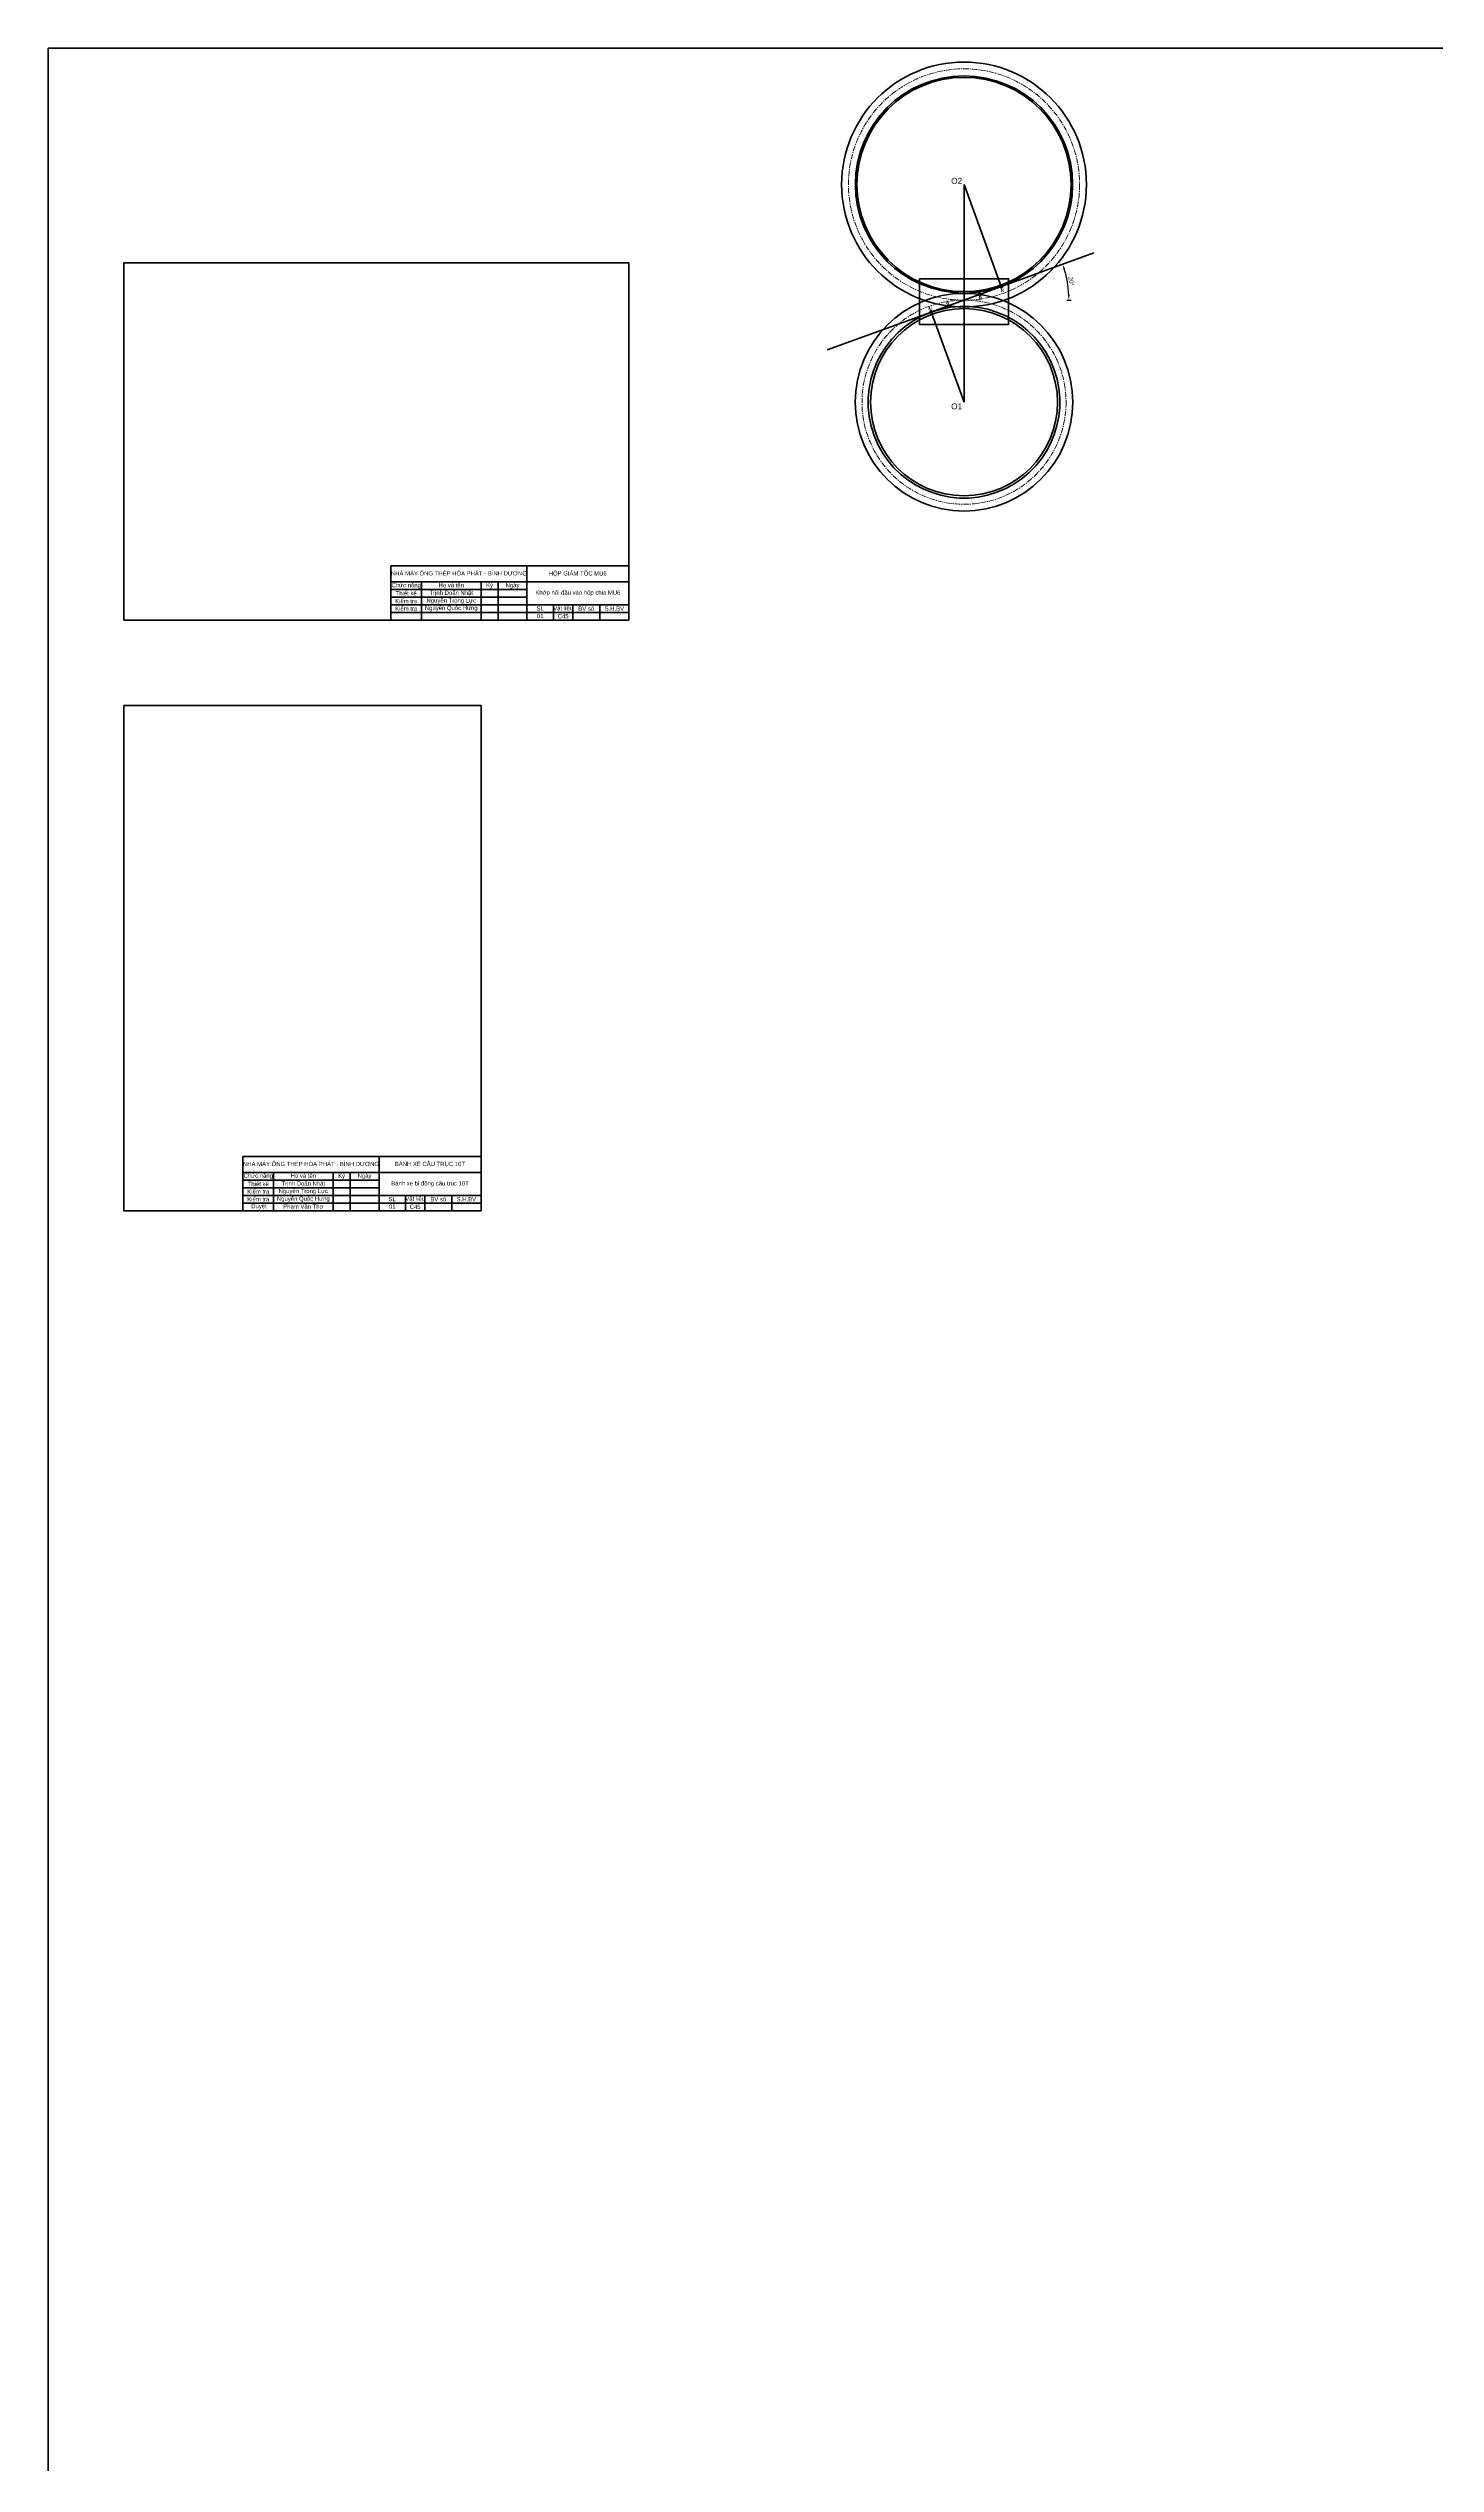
# Model space of a CAD drawing. Header units: millimetres. Extents: x -11382 to 23553, y -372 to 10786.
# Drawn here: x -1641 to -824, y 4355 to 5775 of the extents above; entities that cross this region are included whole.
import ezdxf

# ---------------------------------------------------------------- set-up
doc = ezdxf.new("R2010")
doc.units = ezdxf.units.MM
doc.header["$LTSCALE"] = 0.2
doc.header["$PDMODE"] = 3
doc.linetypes.add('CENTER', pattern=[50.8, 31.75, -6.35, 6.35, -6.35])
doc.layers.add('đường bao thấy', color=7, linetype='Continuous', lineweight=40)
doc.layers.add('đường nét tâm', color=137, linetype='CENTER', lineweight=15)
doc.styles.add('nhat 2.5', font='arial.ttf', dxfattribs={"width": 0.8, "height": 2.5})
doc.styles.add('nhat3.5', font='arial.ttf', dxfattribs={"height": 3.5})
doc.dimstyles.new('nhật 2.5', dxfattribs={"dimtxt": 2.5, "dimasz": 3, "dimexe": 1.3, "dimexo": 0.5, "dimgap": 1, "dimtad": 1, "dimtxsty": 'nhat 2.5', "dimcen": 0, "dimadec": 0, "dimazin": 0, "dimtfac": 1, "dimtmove": 0, "dimatfit": 3, "dimfxl": 10, "dimarcsym": 1})

# ---------------------------------------------------------------- blocks, each defined once
blk = doc.blocks.new('ktn')
at = {"layer": 'đường bao thấy', "ltscale": 0.2}
for p, q in [((157, -178), (297, -178)), ((157, -178), (157, -210)), ((237, -178), (237, -210)), ((297, -178), (297, -210)), ((157, -187.5), (297, -187.5)), ((157, -192), (237, -192)), ((157, -196.5), (237, -196.5)), ((175, -187.5), (175, -210)), ((210, -187.5), (210, -210)), ((220, -187.5), (220, -210)), ((157, -201), (297, -201)), ((157, -205.5), (297, -205.5)), ((157, -210), (297, -210)), ((252.6, -210), (252.6, -201)), ((264, -201), (264, -210)), ((279.8, -210), (279.8, -201))]:
    blk.add_line(p, q, dxfattribs=at)
blk.add_lwpolyline([(0, -210), (0, 0), (297, 0), (297, -210)], close=True, dxfattribs=at)
for s, insert, char_height, width, attachment_point, style in [('NHÀ MÁY ỐNG THÉP HÒA PHÁT - BÌNH DƯƠNG', (197, -182.5), 2.5, 80, 5, 'nhat 2.5'), ('HỘP GIẢM TỐC MU6', (266.9, -182.8), 2.5, 60.106, 5, 'nhat 2.5'), ('Chức năng', (166, -189.8), 2.5, 18, 5, 'nhat 2.5'), ('Kiểm tra', (166, -198.8), 2.5, 18, 5, 'nhat 2.5'), ('Thiết kế', (166, -194.2), 2.5, 18, 5, 'nhat 2.5'), ('Nguyễn Trọng Lực', (192.5, -198.8), 2.5, 35, 5, 'nhat 2.5'), ('Trịnh Doãn Nhật', (192.5, -194.2), 2.5, 35, 5, 'nhat 2.5'), ('Họ và tên', (192.5, -189.7), 2.5, 35, 5, 'nhat 2.5'), ('Ký', (215, -189.8), 2.5, 10, 5, 'nhat 2.5'), ('Ngày', (228.5, -189.8), 2.5, 17, 5, 'nhat 2.5'), ('Khớp nối đầu vào hộp chia MU6', (267, -194.2), 2.5, 60, 5, 'nhat 2.5'), ('Kiểm tra', (166, -203.2), 2.5, 18, 5, 'nhat 2.5'), ('Nguyễn Quốc Hưng', (192.5, -203.2), 2.5, 35, 5, 'nhat 2.5'), ('SL', (244.8, -203.1), 2.5, 15.611, 5, 'nhat 2.5'), ('01', (244.8, -207.6), 2.5, 15.611, 5, 'nhat 2.5'), ('Vật liệu', (258.3, -203.2), 2.5, 15.611, 5, 'nhat 2.5'), ('C45', (258.3, -207.7), 2.5, 15.611, 5, 'nhat 2.5'), ('20/05/2009', (263.6, -198.9), 0.00546, 20.696, 1, 'nhat3.5'), ('21/05/2009', (264, -199), 0.00546, 19.613, 1, 'nhat3.5'), ('BV số', (271.9, -203.2), 2.5, 15.611, 5, 'nhat 2.5'), ('S.H.BV', (288.4, -203.2), 2.5, 15.611, 5, 'nhat 2.5')]:
    blk.add_mtext(s, dxfattribs=dict(at, insert=insert, char_height=char_height, width=width, attachment_point=attachment_point, style=style))
blk = doc.blocks.new('*D97')
at = {"layer": 'Defpoints', "color": 0, "ltscale": 0.5, "transparency": 16777216}
for p in [(-1025.6, 5655.1), (-1161.9, 5627.3), (-1041.9, 5627.3), (-1040.6, 5634.5), (-1120.8, 5620.4)]:
    blk.add_point(p, dxfattribs=at)
at = {"layer": 'đường bao thấy', "color": 0, "lineweight": -2, "ltscale": 0.5, "transparency": 16777216}
blk.add_line((-1041.4, 5627.3), (-1038.9, 5627.3), dxfattribs=at)
blk.add_arc((-1101.9, 5627.3), 61.7, 2.786, 17.214, dxfattribs=at)
at = {"layer": 'đường bao thấy', "color": 0, "ltscale": 0.5, "transparency": 16777216}
for points in [[(-1043.5, 5645.4), (-1042.5, 5645.7), (-1043.9, 5648.4)], [(-1039.8, 5630.3), (-1040.8, 5630.3), (-1040.2, 5627.3)]]:
    blk.add_solid(points, dxfattribs=at)
at = {"layer": 'đường bao thấy', "color": 0, "ltscale": 0.5, "transparency": 16777216, "insert": (-1038.9, 5638.4), "char_height": 2.5, "attachment_point": 5, "rotation": 280, "style": 'nhat 2.5'}
blk.add_mtext('20°', dxfattribs=at)

msp = doc.modelspace()

# ---------------------------------------------------------------- hatches: boundary and pattern name
at = {"layer": 'đường bao thấy', "ltscale": 0.5}
for points in [[(-1110.552, 5623.9, 1), (-1111.936, 5623.9, 1)], [(-1092.054, 5630.632, 1), (-1093.438, 5630.632, 1)], [(-1079.373, 5635.248, 1), (-1080.757, 5635.248, 1)], [(-1120.511, 5620.275, 1), (-1121.895, 5620.275, 1)]]:
    msp.add_hatch(color=256, dxfattribs=at).paths.add_polyline_path(points)

# ---------------------------------------------------------------- linework, layer by layer
for p, q in [((-1101.92, 5567.293), (-1101.92, 5695.293)), ((-1101.92, 5695.293), (-1080.065, 5635.248)), ((-1120.77, 5620.432), (-1025.553, 5655.089)), ((-1182.389, 5598.005), (-1121.637, 5620.117)), ((-1101.92, 5567.293), (-1121.046, 5619.841))]:
    msp.add_line(p, q, dxfattribs=at)
at = {"layer": 'đường bao thấy', "ltscale": 0.2}
for p, q in [((-1526.028, 5123.89), (-1386.028, 5123.89)), ((-1526.028, 5123.89), (-1526.028, 5091.89)), ((-1526.028, 5114.39), (-1386.028, 5114.39)), ((-1508.028, 5114.39), (-1508.028, 5091.89)), ((-1473.028, 5114.39), (-1473.028, 5091.89)), ((-1463.028, 5114.39), (-1463.028, 5091.89)), ((-1446.028, 5123.89), (-1446.028, 5091.89)), ((-1386.028, 5123.89), (-1386.028, 5091.89)), ((-1526.028, 5109.89), (-1446.028, 5109.89)), ((-1526.028, 5105.39), (-1446.028, 5105.39)), ((-1526.028, 5100.89), (-1386.028, 5100.89)), ((-1430.417, 5091.89), (-1430.417, 5100.89)), ((-1419.074, 5100.89), (-1419.074, 5091.89)), ((-1403.23, 5091.89), (-1403.23, 5100.89)), ((-1526.028, 5096.39), (-1386.028, 5096.39)), ((-1526.028, 5091.89), (-1386.028, 5091.89))]:
    msp.add_line(p, q, dxfattribs=at)
at = {"layer": 'đường bao thấy', "ltscale": 0.5}
for points in [[(-1640.551, 5775.37), (7573.634, 5775.37), (7573.634, 1397.743), (-1640.551, 1397.743)], [(-1128.1, 5639.861), (-1075.74, 5639.861), (-1075.74, 5613.024), (-1128.1, 5613.024)]]:
    msp.add_lwpolyline(points, close=True, dxfattribs=at)
at = {"layer": 'đường bao thấy', "ltscale": 0.2}
msp.add_lwpolyline([(-1386.028, 5091.89), (-1596.028, 5091.89), (-1596.028, 5388.89), (-1386.028, 5388.89)], close=True, dxfattribs=at)
at = {"layer": 'đường bao thấy', "color": 3, "ltscale": 0.5}
for centre, radius in [((-1101.92, 5695.293), 72), ((-1101.92, 5567.293), 64)]:
    msp.add_circle(centre, radius, dxfattribs=at)
at = {"layer": 'đường bao thấy', "ltscale": 0.5}
for centre, radius in [((-1101.92, 5695.293), 63.899), ((-1111.244, 5623.9), 0.692), ((-1092.746, 5630.632), 0.692), ((-1080.065, 5635.248), 0.692), ((-1121.203, 5620.275), 0.692)]:
    msp.add_circle(centre, radius, dxfattribs=at)
at = {"layer": 'đường bao thấy', "color": 5, "ltscale": 0.5}
for centre, radius in [((-1101.92, 5695.293), 63), ((-1101.92, 5567.293), 55)]:
    msp.add_circle(centre, radius, dxfattribs=at)
at = {"layer": 'đường bao thấy', "ltscale": 0.5}
msp.add_arc((-1101.92, 5567.293), 56.382, 110.468893, 109.531107, dxfattribs=at)
at = {"layer": 'đường nét tâm', "ltscale": 0.5}
for centre, radius in [((-1101.92, 5695.293), 68), ((-1101.92, 5567.293), 60)]:
    msp.add_circle(centre, radius, dxfattribs=at)

# ---------------------------------------------------------------- block references
at = {"layer": 'đường bao thấy'}
msp.add_blockref('ktn', (-1596.028, 5649.155), dxfattribs=at)

# ---------------------------------------------------------------- texts
at = {"layer": 'đường bao thấy', "ltscale": 0.5, "attachment_point": 1, "style": 'nhat3.5'}
for s, insert, char_height, width in [('O2', (-1109.504, 5699.217), 3.5, 7.31051), ('{\\fArial|b1|i0|c0|p34;A}', (-1112.578, 5626.969), 2, 1.90329), ('{\\fArial|b1|i0|c0|p34;B}', (-1093.329, 5629.515), 2, 1.90329), ('{\\fArial|b1|i0|c0|p34;N}', (-1080.366, 5634.14), 2, 1.90329), ('{\\fArial|b1|i0|c0|p34;N}', (-1122.894, 5623.272), 2, 1.90329), ('O1', (-1109.504, 5566.564), 3.5, 7.31051)]:
    msp.add_mtext(s, dxfattribs=dict(at, insert=insert, char_height=char_height, width=width))
at = {"layer": 'đường bao thấy', "ltscale": 0.2}
for s, insert, char_height, width, attachment_point, style in [('Chức năng', (-1517.028, 5112.14), 2.5, 18, 5, 'nhat 2.5'), ('NHÀ MÁY ỐNG THÉP HÒA PHÁT - BÌNH DƯƠNG', (-1486.028, 5119.385), 2.5, 80, 5, 'nhat 2.5'), ('Họ và tên', (-1490.528, 5112.233), 2.5, 35, 5, 'nhat 2.5'), ('Ký', (-1468.028, 5112.063), 2.5, 10, 5, 'nhat 2.5'), ('Ngày', (-1454.528, 5112.14), 2.5, 17, 5, 'nhat 2.5'), ('BÁNH XE CẨU TRỤC 10T', (-1416.081, 5119.14), 2.5, 60.10627, 5, 'nhat 2.5'), ('Kiểm tra', (-1517.028, 5103.14), 2.5, 18, 5, 'nhat 2.5'), ('Kiểm tra', (-1517.028, 5098.673), 2.5, 18, 5, 'nhat 2.5'), ('Thiết kế', (-1517.028, 5107.64), 2.5, 18, 5, 'nhat 2.5'), ('Nguyễn Quốc Hưng', (-1490.528, 5098.64), 2.5, 35, 5, 'nhat 2.5'), ('Nguyễn Trọng Lực', (-1490.528, 5103.14), 2.5, 35, 5, 'nhat 2.5'), ('Trịnh Doãn Nhật', (-1490.528, 5107.64), 2.5, 35, 5, 'nhat 2.5'), ('SL', (-1438.223, 5098.74), 2.5, 15.61119, 5, 'nhat 2.5'), ('Bánh xe bị động cẩu trục 10T', (-1416.028, 5107.64), 2.5, 60, 5, 'nhat 2.5'), ('Vật liệu', (-1424.745, 5098.728), 2.5, 15.61119, 5, 'nhat 2.5'), ('20/05/2009', (-1419.418, 5102.943), 0.00546, 20.69598, 1, 'nhat3.5'), ('21/05/2009', (-1419.051, 5102.917), 0.00546, 19.61292, 1, 'nhat3.5'), ('BV số', (-1411.152, 5098.673), 2.5, 15.61119, 5, 'nhat 2.5'), ('S.H.BV', (-1394.629, 5098.673), 2.5, 15.61119, 5, 'nhat 2.5'), ('Duyệt', (-1516.638, 5094.24), 2.5, 18, 5, 'nhat 2.5'), ('Phạm Văn Thơ', (-1490.528, 5094.127), 2.5, 35, 5, 'nhat 2.5'), ('01', (-1438.223, 5094.311), 2.5, 15.61119, 5, 'nhat 2.5'), ('C45', (-1424.745, 5094.187), 2.5, 15.61119, 5, 'nhat 2.5')]:
    msp.add_mtext(s, dxfattribs=dict(at, insert=insert, char_height=char_height, width=width, attachment_point=attachment_point, style=style))

# ---------------------------------------------------------------- dimensions: what is measured, and where the dimension line sits
at = {"layer": 'đường bao thấy', "ltscale": 0.5}
dim = msp.add_angular_dim_2l(base=(-1040.633, 5634.457), line1=((-1120.77, 5620.432), (-1025.553, 5655.089)), line2=((-1161.92, 5627.293), (-1041.92, 5627.293)), dimstyle='nhật 2.5', dxfattribs=at)
dim.commit()
dim.dimension.update_dxf_attribs({"geometry": '*D97', "text_midpoint": (-1038.912, 5638.403)})

doc.saveas('drawing.dxf')
